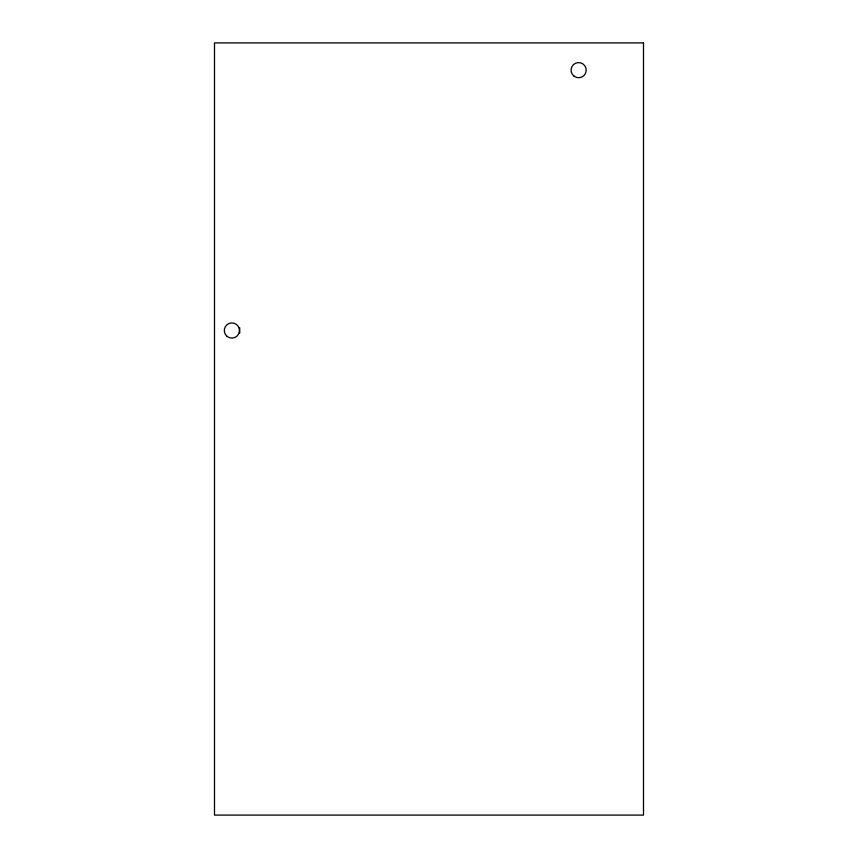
<?xml version="1.0" encoding="UTF-8"?>
<svg xmlns="http://www.w3.org/2000/svg" width="858" height="858" viewBox="0 0 858 858"><rect width="100%" height="100%" fill="white"/><g stroke="black" fill="none" stroke-linecap="round" stroke-linejoin="round"><path stroke-width="1.29" d="M239.736 327.831L239.736 333.161M643.5 42.9L214.5 42.9L214.5 815.1L643.5 815.1L643.5 42.9M227.166 336.443A7.572 7.572 0 0 0 239.361 331.617A7.572 7.572 0 0 0 229.086 323.466A7.572 7.572 0 0 0 227.166 336.443M574.066 76.19A7.572 7.572 0 0 0 586.153 71.096A7.572 7.572 0 0 0 575.707 63.181A7.572 7.572 0 0 0 574.066 76.19"/></g></svg>
